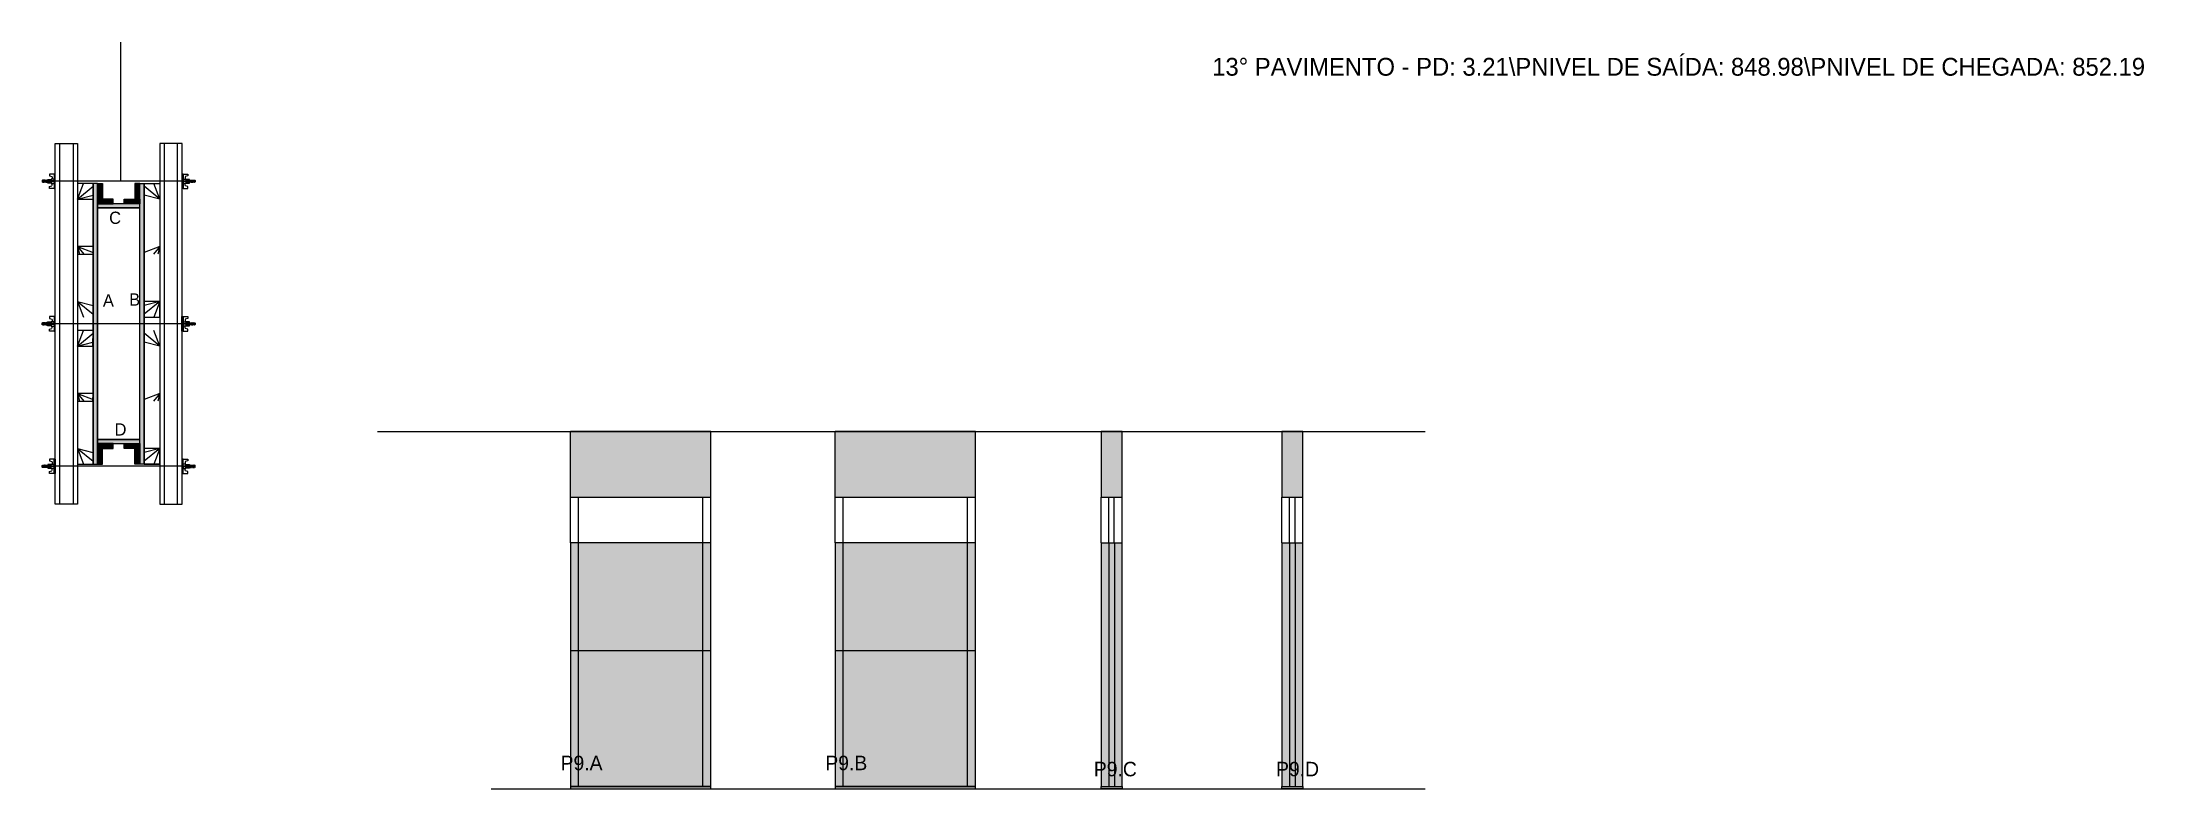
# Model space of a CAD drawing. Header units: metres. Extents: x 4543 to 6432, y 9891 to 10561.
import ezdxf

# ---------------------------------------------------------------- set-up
doc = ezdxf.new("R2010")
doc.units = ezdxf.units.M
for name, color, linetype in [('CHAPA', 7, 'Continuous'), ('COTA', 7, 'Continuous'), ('Hachura', 7, 'Continuous'), ('Madeira', 7, 'Continuous'), ('NOMENCLATURA', 7, 'Continuous'), ('Nível', 7, 'Continuous'), ('Painéis', 7, 'Continuous'), ('Perfil Metálico', 7, 'Continuous'), ('SARR_2.2x7', 7, 'Continuous'), ('SARRAFO', 7, 'Continuous'), ('Texto Seção', 7, 'Continuous'), ('TEXTO_GERAL', 7, 'Continuous')]:
    doc.layers.add(name, color=color, linetype=linetype)

msp = doc.modelspace()

# ---------------------------------------------------------------- hatches: boundary and pattern name
at = {"layer": 'COTA'}
h = msp.add_hatch(color=7, dxfattribs=at)
h.dxf.hatch_style = 1
h.paths.add_polyline_path([(5143.9, 10211.7), (5017.9, 10211.7), (5017.9, 10211.7), (5017.9, 10152.7), (5017.9, 10152.7), (5143.9, 10152.7), (5143.9, 10152.7), (5143.9, 10211.7)])
h = msp.add_hatch(color=7, dxfattribs=at)
h.dxf.hatch_style = 1
h.paths.add_polyline_path([(5255.8, 10152.7), (5381.8, 10152.7), (5381.8, 10152.7), (5381.8, 10211.7), (5381.8, 10211.7), (5255.8, 10211.7), (5255.8, 10211.7), (5255.8, 10152.7)])
h = msp.add_hatch(color=7, dxfattribs=at)
h.dxf.hatch_style = 1
h.paths.add_polyline_path([(5513.8, 10152.7), (5513.8, 10211.7), (5513.8, 10211.7), (5494.8, 10211.7), (5494.8, 10211.7), (5494.8, 10152.7), (5494.8, 10152.7), (5513.8, 10152.7), (5513.8, 10152.7)])
h = msp.add_hatch(color=7, dxfattribs=at)
h.dxf.hatch_style = 1
h.paths.add_polyline_path([(5676.3, 10152.7), (5676.3, 10211.7), (5676.3, 10211.7), (5657.3, 10211.7), (5657.3, 10211.7), (5657.3, 10152.7), (5657.3, 10152.7), (5676.3, 10152.7), (5676.3, 10152.7)])
at = {"layer": 'Hachura'}
h = msp.add_hatch(color=7, dxfattribs=at)
h.dxf.hatch_style = 1
h.paths.add_polyline_path([(4592.6, 10434.4), (4588.6, 10434.4), (4588.6, 10434.4), (4588.6, 10182.4), (4588.6, 10182.4), (4592.6, 10182.4), (4592.6, 10182.4), (4592.6, 10434.4)])
h = msp.add_hatch(color=7, dxfattribs=at)
h.dxf.hatch_style = 1
h.paths.add_polyline_path([(4592.6, 10420.4), (4597, 10420.4), (4597, 10420.4), (4597, 10434.4), (4597, 10434.4), (4592.6, 10434.4), (4592.6, 10434.4), (4592.6, 10420.4)])
h = msp.add_hatch(color=7, dxfattribs=at)
h.dxf.hatch_style = 1
h.paths.add_polyline_path([(4630.6, 10420.4), (4626.2, 10420.4), (4626.2, 10420.4), (4626.2, 10434.4), (4626.2, 10434.4), (4630.6, 10434.4), (4630.6, 10434.4), (4630.6, 10420.4)])
h = msp.add_hatch(color=7, dxfattribs=at)
h.dxf.hatch_style = 1
h.paths.add_polyline_path([(4630.6, 10434.4), (4634.6, 10434.4), (4634.6, 10434.4), (4634.6, 10182.4), (4634.6, 10182.4), (4630.6, 10182.4), (4630.6, 10182.4), (4630.6, 10434.4)])
h = msp.add_hatch(color=7, dxfattribs=at)
h.dxf.hatch_style = 1
h.paths.add_polyline_path([(4592.6, 10416), (4592.6, 10420.4), (4592.6, 10420.4), (4606.6, 10420.4), (4606.6, 10420.4), (4606.6, 10416), (4606.6, 10416), (4592.6, 10416)])
h = msp.add_hatch(color=7, dxfattribs=at)
h.dxf.hatch_style = 1
h.paths.add_polyline_path([(4630.6, 10412.4), (4630.6, 10416), (4630.6, 10416), (4592.6, 10416), (4592.6, 10416), (4592.6, 10412.4), (4592.6, 10412.4), (4630.6, 10412.4)])
h = msp.add_hatch(color=7, dxfattribs=at)
h.dxf.hatch_style = 1
h.paths.add_polyline_path([(4630.6, 10412.4), (4630.6, 10416), (4630.6, 10416), (4592.6, 10416), (4592.6, 10416), (4592.6, 10412.4), (4592.6, 10412.4), (4630.6, 10412.4)])
h = msp.add_hatch(color=7, dxfattribs=at)
h.dxf.hatch_style = 1
h.paths.add_polyline_path([(4630.6, 10416), (4630.6, 10420.4), (4630.6, 10420.4), (4616.6, 10420.4), (4616.6, 10420.4), (4616.6, 10416), (4616.6, 10416), (4630.6, 10416)])
h = msp.add_hatch(color=7, dxfattribs=at)
h.dxf.hatch_style = 1
h.paths.add_polyline_path([(4630.6, 10200.8), (4630.6, 10204.4), (4630.6, 10204.4), (4592.6, 10204.4), (4592.6, 10204.4), (4592.6, 10200.8), (4592.6, 10200.8), (4630.6, 10200.8)])
h = msp.add_hatch(color=7, dxfattribs=at)
h.dxf.hatch_style = 1
h.paths.add_polyline_path([(4630.6, 10200.8), (4630.6, 10204.4), (4630.6, 10204.4), (4592.6, 10204.4), (4592.6, 10204.4), (4592.6, 10200.8), (4592.6, 10200.8), (4630.6, 10200.8)])
h = msp.add_hatch(color=7, dxfattribs=at)
h.dxf.hatch_style = 1
h.paths.add_polyline_path([(4592.6, 10196.4), (4592.6, 10200.8), (4592.6, 10200.8), (4606.6, 10200.8), (4606.6, 10200.8), (4606.6, 10196.4), (4606.6, 10196.4), (4592.6, 10196.4)])
h = msp.add_hatch(color=7, dxfattribs=at)
h.dxf.hatch_style = 1
h.paths.add_polyline_path([(4592.6, 10196.4), (4597, 10196.4), (4597, 10196.4), (4597, 10182.4), (4597, 10182.4), (4592.6, 10182.4), (4592.6, 10182.4), (4592.6, 10196.4)])
h = msp.add_hatch(color=7, dxfattribs=at)
h.dxf.hatch_style = 1
h.paths.add_polyline_path([(4630.6, 10196.4), (4630.6, 10200.8), (4630.6, 10200.8), (4616.6, 10200.8), (4616.6, 10200.8), (4616.6, 10196.4), (4616.6, 10196.4), (4630.6, 10196.4)])
h = msp.add_hatch(color=7, dxfattribs=at)
h.dxf.hatch_style = 1
h.paths.add_polyline_path([(4630.6, 10196.4), (4626.2, 10196.4), (4626.2, 10196.4), (4626.2, 10182.4), (4626.2, 10182.4), (4630.6, 10182.4), (4630.6, 10182.4), (4630.6, 10196.4)])
h = msp.add_hatch(color=7, dxfattribs=at)
h.dxf.hatch_style = 1
h.paths.add_polyline_path([(5143.9, 10111.7), (5017.9, 10111.7), (5017.9, 10111.7), (5017.9, 9890.7), (5017.9, 9890.7), (5143.9, 9890.7), (5143.9, 9890.7), (5143.9, 10111.7)])
h = msp.add_hatch(color=7, dxfattribs=at)
h.dxf.hatch_style = 1
h.paths.add_polyline_path([(5381.8, 10111.7), (5255.8, 10111.7), (5255.8, 10111.7), (5255.8, 9890.7), (5255.8, 9890.7), (5381.8, 9890.7), (5381.8, 9890.7), (5381.8, 10111.7)])
h = msp.add_hatch(color=7, dxfattribs=at)
h.dxf.hatch_style = 1
h.paths.add_polyline_path([(5513.8, 10111.7), (5494.8, 10111.7), (5494.8, 10111.7), (5494.8, 9890.7), (5494.8, 9890.7), (5513.8, 9890.7), (5513.8, 9890.7), (5513.8, 10111.7)])
h = msp.add_hatch(color=7, dxfattribs=at)
h.dxf.hatch_style = 1
h.paths.add_polyline_path([(5676.3, 10111.7), (5657.3, 10111.7), (5657.3, 10111.7), (5657.3, 9890.7), (5657.3, 9890.7), (5676.3, 9890.7), (5676.3, 9890.7), (5676.3, 10111.7), (5676.3, 10111.7)])

# ---------------------------------------------------------------- linework, layer by layer
at = {"layer": 'CHAPA', "color": 7, "lineweight": 25}
for points in [[(4592.6, 10434.4), (4588.6, 10434.4), (4588.6, 10182.4), (4592.6, 10182.4)], [(4592.6, 10434.4), (4588.6, 10434.4), (4588.6, 10182.4), (4592.6, 10182.4)], [(4630.6, 10434.4), (4634.6, 10434.4), (4634.6, 10182.4), (4630.6, 10182.4)], [(4630.6, 10434.4), (4634.6, 10434.4), (4634.6, 10182.4), (4630.6, 10182.4)], [(4630.6, 10412.4), (4630.6, 10416), (4592.6, 10416), (4592.6, 10412.4)], [(4630.6, 10412.4), (4630.6, 10416), (4592.6, 10416), (4592.6, 10412.4)], [(4630.6, 10200.8), (4630.6, 10204.4), (4592.6, 10204.4), (4592.6, 10200.8)], [(4630.6, 10200.8), (4630.6, 10204.4), (4592.6, 10204.4), (4592.6, 10200.8)]]:
    msp.add_lwpolyline(points, close=True, dxfattribs=at)
at = {"layer": 'COTA', "color": 7, "lineweight": 25}
for p, q in [((5017.9, 10152.7), (5017.9, 10211.7)), ((5143.9, 10211.7), (5017.9, 10211.7)), ((5143.9, 10152.7), (5143.9, 10211.7)), ((5381.8, 10211.7), (5255.8, 10211.7)), ((5255.8, 10152.7), (5255.8, 10211.7)), ((5381.8, 10152.7), (5381.8, 10211.7))]:
    msp.add_line(p, q, dxfattribs=at)
for points in [[(5513.8, 10152.7), (5513.8, 10211.7), (5494.8, 10211.7), (5494.8, 10152.7)], [(5676.3, 10152.7), (5676.3, 10211.7), (5657.3, 10211.7), (5657.3, 10152.7)]]:
    msp.add_lwpolyline(points, dxfattribs=at)
at = {"layer": 'Defpoints', "color": 7, "lineweight": 25}
msp.add_line((4613.5, 10436.4), (4613.5, 10561.4), dxfattribs=at)
at = {"layer": 'Hachura', "color": 7, "lineweight": 25}
for p, q in [((4543.1, 10437.4), (4542.8, 10437.1)), ((4542.8, 10437.1), (4542.8, 10435.8)), ((4543.1, 10435.5), (4542.8, 10435.8)), ((4543.4, 10437.4), (4543.1, 10437.4)), ((4543.1, 10437.4), (4543.1, 10437.4)), ((4543.1, 10435.5), (4543.1, 10437.4)), ((4543.7, 10435.5), (4543.1, 10436.8)), ((4543.7, 10435.4), (4543.1, 10436.5)), ((4543.1, 10436), (4543.4, 10435.3)), ((4543.1, 10435.7), (4543.2, 10435.5)), ((4543.2, 10435.5), (4543.1, 10435.5)), ((4543.4, 10437.4), (4544.4, 10435.5)), ((4543.4, 10437.4), (4544.4, 10435.5)), ((4543.5, 10437.5), (4544.6, 10435.3)), ((4544.8, 10435.4), (4543.7, 10437.5)), ((4543.7, 10435.5), (4544.4, 10435.5)), ((4544.6, 10437.4), (4543.9, 10437.4)), ((4544.9, 10435.5), (4543.9, 10437.4)), ((4544.6, 10437.4), (4545.5, 10435.5)), ((4544.7, 10437.5), (4545.7, 10435.3)), ((4546, 10435.4), (4544.9, 10437.5)), ((4545.5, 10435.5), (4544.9, 10435.5)), ((4545.7, 10437.4), (4545.1, 10437.4)), ((4546.1, 10435.5), (4545.1, 10437.4)), ((4545.3, 10437.4), (4545.1, 10437.4)), ((4545.7, 10437.4), (4546.7, 10435.5)), ((4545.8, 10437.5), (4546.9, 10435.3)), ((4547.1, 10435.4), (4546.1, 10437.5)), ((4546.3, 10435.5), (4546.1, 10435.5)), ((4546.9, 10437.4), (4546.2, 10437.4)), ((4547.2, 10435.5), (4546.2, 10437.4)), ((4546.3, 10435.5), (4546.7, 10435.5)), ((4546.9, 10437.4), (4547.9, 10435.5)), ((4547.9, 10436.3), (4547.2, 10437.5)), ((4547.2, 10435.5), (4547.9, 10435.5)), ((4547.9, 10436.5), (4547.4, 10437.4)), ((4547.9, 10437.4), (4547.4, 10437.4)), ((4679.4, 10436.4), (4547.6, 10436.4)), ((4547.9, 10434.7), (4547.9, 10438.1)), ((4547.9, 10434.7), (4547.9, 10438.1)), ((4547.9, 10438.1), (4551.1, 10438.1)), ((4547.9, 10437), (4551.1, 10437)), ((4547.9, 10435.5), (4551.1, 10435.5)), ((4551.1, 10434.7), (4547.9, 10434.7)), ((4554.6, 10442.8), (4549.4, 10442.8)), ((4549.4, 10442.8), (4549.4, 10441.2)), ((4549.4, 10441.2), (4551.6, 10440.6)), ((4549.4, 10431.6), (4551.6, 10432.2)), ((4549.4, 10429.9), (4549.4, 10431.6)), ((4551.1, 10438.3), (4551.1, 10434.5)), ((4553.7, 10438.3), (4551.1, 10438.3)), ((4551.1, 10434.5), (4551.1, 10434.7)), ((4551.1, 10434.5), (4551.1, 10434.7)), ((4551.1, 10434.5), (4553.7, 10434.5)), ((4553.7, 10436.7), (4551.7, 10436.7)), ((4551.7, 10436.2), (4553.7, 10436.2)), ((4551.9, 10440.3), (4551.9, 10438.3)), ((4551.9, 10432.5), (4551.9, 10434.5)), ((4553.6, 10442.7), (4554.6, 10442.7)), ((4553.6, 10442.5), (4554.6, 10442.5)), ((4553.6, 10442.1), (4554.6, 10442.1)), ((4553.6, 10441.7), (4554.6, 10441.7)), ((4553.6, 10440.8), (4554.6, 10440.8)), ((4553.6, 10439.4), (4554.6, 10439.4)), ((4553.6, 10433.4), (4554.6, 10433.4)), ((4553.6, 10431.9), (4554.6, 10431.9)), ((4553.6, 10431.1), (4554.6, 10431.1)), ((4553.6, 10430.6), (4554.6, 10430.6)), ((4553.7, 10442.8), (4553.7, 10429.9)), ((4553.7, 10442.8), (4553.7, 10437.7)), ((4553.7, 10436.4), (4553.7, 10438.3)), ((4553.7, 10437.7), (4553.7, 10437)), ((4553.7, 10436.4), (4554.6, 10436.4)), ((4554, 10437.3), (4553.8, 10437.3)), ((4553.8, 10435.4), (4554.2, 10435.4)), ((4554.4, 10437.3), (4554, 10437.3)), ((4554.6, 10429.9), (4554.6, 10442.8)), ((4554.6, 10430.9), (4554.6, 10438.7)), ((4668.6, 10429.9), (4668.6, 10442.8)), ((4668.6, 10442.8), (4673.7, 10442.8)), ((4669.5, 10442.7), (4668.6, 10442.7)), ((4669.5, 10442.5), (4668.6, 10442.5)), ((4669.5, 10442.1), (4668.6, 10442.1)), ((4669.5, 10441.7), (4668.6, 10441.7)), ((4669.5, 10440.8), (4668.6, 10440.8)), ((4669.5, 10439.4), (4668.6, 10439.4)), ((4668.6, 10430.9), (4668.6, 10438.7)), ((4669.5, 10436.4), (4668.6, 10436.4)), ((4669.5, 10433.4), (4668.6, 10433.4)), ((4669.5, 10431.9), (4668.6, 10431.9)), ((4669.5, 10431.1), (4668.6, 10431.1)), ((4669.5, 10430.6), (4668.6, 10430.6)), ((4668.7, 10437.3), (4669.2, 10437.3)), ((4669.3, 10435.4), (4668.9, 10435.4)), ((4669.2, 10437.3), (4669.4, 10437.3)), ((4669.5, 10442.8), (4669.5, 10429.9)), ((4669.5, 10442.8), (4669.5, 10437.7)), ((4669.5, 10436.4), (4669.5, 10438.3)), ((4669.5, 10438.3), (4672.1, 10438.3)), ((4669.5, 10437.7), (4669.5, 10437)), ((4669.5, 10436.7), (4671.5, 10436.7)), ((4671.5, 10436.2), (4669.5, 10436.2)), ((4672.1, 10434.5), (4669.5, 10434.5)), ((4671.3, 10440.3), (4671.3, 10438.3)), ((4671.3, 10432.5), (4671.3, 10434.5)), ((4673.7, 10441.2), (4671.5, 10440.6)), ((4673.7, 10431.6), (4671.5, 10432.2)), ((4672.1, 10438.3), (4672.1, 10434.5)), ((4675.3, 10438.1), (4672.1, 10438.1)), ((4675.3, 10437), (4672.1, 10437)), ((4675.3, 10435.5), (4672.1, 10435.5)), ((4672.1, 10434.7), (4675.3, 10434.7)), ((4672.1, 10434.5), (4672.1, 10434.7)), ((4672.1, 10434.5), (4672.1, 10434.7)), ((4673.7, 10442.8), (4673.7, 10441.2)), ((4673.7, 10429.9), (4673.7, 10431.6)), ((4675.2, 10434.7), (4675.2, 10438.1)), ((4675.3, 10434.7), (4675.3, 10438.1)), ((4675.3, 10436.3), (4675.9, 10437.5)), ((4676.2, 10437.4), (4675.3, 10435.5)), ((4675.3, 10436.5), (4675.7, 10437.4)), ((4675.3, 10437.4), (4675.7, 10437.4)), ((4675.9, 10435.5), (4675.3, 10435.5)), ((4675.9, 10435.5), (4676.9, 10437.4)), ((4676, 10435.4), (4677.1, 10437.5)), ((4677.3, 10437.5), (4676.2, 10435.3)), ((4676.2, 10437.4), (4676.9, 10437.4)), ((4677.4, 10437.4), (4676.4, 10435.5)), ((4676.9, 10435.5), (4676.4, 10435.5)), ((4676.9, 10435.5), (4677.1, 10435.5)), ((4677.1, 10435.5), (4678, 10437.4)), ((4677.2, 10435.4), (4678.2, 10437.5)), ((4678.5, 10437.5), (4677.4, 10435.3)), ((4677.4, 10437.4), (4678, 10437.4)), ((4678.6, 10437.4), (4677.6, 10435.5)), ((4677.6, 10435.5), (4678.2, 10435.5)), ((4677.8, 10437.4), (4678, 10437.4)), ((4678.2, 10435.5), (4679.2, 10437.4)), ((4678.3, 10435.4), (4679.4, 10437.5)), ((4679.6, 10437.5), (4678.6, 10435.3)), ((4678.6, 10437.4), (4679.2, 10437.4)), ((4679.7, 10437.4), (4678.8, 10435.5)), ((4679.7, 10437.4), (4678.8, 10435.5)), ((4679.4, 10435.5), (4678.8, 10435.5)), ((4679.4, 10435.5), (4680, 10436.8)), ((4679.5, 10435.4), (4680, 10436.5)), ((4679.7, 10437.4), (4680, 10437.4)), ((4680, 10436), (4679.7, 10435.3)), ((4680, 10435.7), (4679.9, 10435.5)), ((4679.9, 10435.5), (4680, 10435.5)), ((4680, 10437.4), (4680, 10437.4)), ((4680, 10437.4), (4680.4, 10437.1)), ((4680, 10435.5), (4680, 10437.4)), ((4680, 10435.5), (4680.4, 10435.8)), ((4680.4, 10437.1), (4680.4, 10435.8)), ((4553.7, 10429.9), (4549.4, 10429.9)), ((4553.6, 10430.3), (4554.6, 10430.3)), ((4553.6, 10430.1), (4554.6, 10430.1)), ((4553.7, 10429.9), (4554.6, 10429.9)), ((4669.5, 10430.3), (4668.6, 10430.3)), ((4669.5, 10430.1), (4668.6, 10430.1)), ((4669.5, 10429.9), (4668.6, 10429.9)), ((4669.5, 10429.9), (4673.7, 10429.9)), ((4543.1, 10309.4), (4542.7, 10309.1)), ((4542.7, 10309.1), (4542.7, 10307.8)), ((4543.1, 10307.5), (4542.7, 10307.8)), ((4543.4, 10309.4), (4543.1, 10309.4)), ((4543.1, 10309.4), (4543.1, 10309.4)), ((4543.1, 10307.5), (4543.1, 10309.4)), ((4543.7, 10307.5), (4543.1, 10308.8)), ((4543.6, 10307.4), (4543.1, 10308.5)), ((4543.1, 10308), (4543.4, 10307.3)), ((4543.1, 10307.7), (4543.2, 10307.5)), ((4543.2, 10307.5), (4543.1, 10307.5)), ((4543.4, 10309.4), (4544.4, 10307.5)), ((4543.4, 10309.4), (4544.4, 10307.5)), ((4543.5, 10309.5), (4544.6, 10307.3)), ((4544.8, 10307.4), (4543.7, 10309.5)), ((4543.7, 10307.5), (4544.4, 10307.5)), ((4544.6, 10309.4), (4543.9, 10309.4)), ((4544.9, 10307.5), (4543.9, 10309.4)), ((4544.6, 10309.5), (4545.7, 10307.3)), ((4544.6, 10309.4), (4545.5, 10307.5)), ((4546, 10307.4), (4544.9, 10309.5)), ((4545.5, 10307.5), (4544.9, 10307.5)), ((4545.7, 10309.4), (4545.1, 10309.4)), ((4546, 10307.5), (4545.1, 10309.4)), ((4545.3, 10309.4), (4545.1, 10309.4)), ((4545.7, 10309.4), (4546.7, 10307.5)), ((4545.8, 10309.5), (4546.9, 10307.3)), ((4547.1, 10307.4), (4546, 10309.5)), ((4546.2, 10307.5), (4546, 10307.5)), ((4546.9, 10309.4), (4546.2, 10309.4)), ((4547.2, 10307.5), (4546.2, 10309.4)), ((4546.2, 10307.5), (4546.7, 10307.5)), ((4546.9, 10309.4), (4547.8, 10307.5)), ((4547.8, 10308.3), (4547.2, 10309.5)), ((4547.2, 10307.5), (4547.8, 10307.5)), ((4547.8, 10308.5), (4547.4, 10309.4)), ((4547.8, 10309.4), (4547.4, 10309.4)), ((4679.3, 10308.4), (4547.5, 10308.4)), ((4547.8, 10306.7), (4547.8, 10310.1)), ((4547.8, 10310.1), (4551.1, 10310.1)), ((4547.8, 10309), (4551.1, 10309)), ((4547.8, 10307.5), (4551.1, 10307.5)), ((4551.1, 10306.7), (4547.8, 10306.7)), ((4547.9, 10306.7), (4547.9, 10310.1)), ((4554.5, 10314.8), (4549.4, 10314.8)), ((4549.4, 10314.8), (4549.4, 10313.2)), ((4549.4, 10313.2), (4551.6, 10312.6)), ((4549.4, 10303.6), (4551.6, 10304.2)), ((4549.4, 10301.9), (4549.4, 10303.6)), ((4553.6, 10301.9), (4549.4, 10301.9)), ((4551.1, 10310.3), (4551.1, 10306.4)), ((4553.6, 10310.3), (4551.1, 10310.3)), ((4551.1, 10306.4), (4551.1, 10306.7)), ((4551.1, 10306.4), (4551.1, 10306.7)), ((4551.1, 10306.4), (4553.6, 10306.4)), ((4553.6, 10308.7), (4551.6, 10308.7)), ((4551.6, 10308.2), (4553.6, 10308.2)), ((4551.8, 10312.3), (4551.8, 10310.3)), ((4551.8, 10304.5), (4551.8, 10306.4)), ((4553.6, 10314.8), (4553.6, 10301.9)), ((4553.6, 10314.8), (4553.6, 10309.7)), ((4553.6, 10314.7), (4554.6, 10314.7)), ((4553.6, 10314.5), (4554.6, 10314.5)), ((4553.6, 10314.1), (4554.6, 10314.1)), ((4553.6, 10313.7), (4554.6, 10313.7)), ((4553.6, 10312.8), (4554.6, 10312.8)), ((4553.6, 10311.4), (4554.6, 10311.4)), ((4553.6, 10308.4), (4553.6, 10310.3)), ((4553.6, 10309.7), (4553.6, 10309)), ((4553.6, 10308.4), (4554.5, 10308.4)), ((4553.6, 10305.4), (4554.5, 10305.4)), ((4553.6, 10303.9), (4554.6, 10303.9)), ((4553.6, 10303.1), (4554.6, 10303.1)), ((4553.6, 10302.6), (4554.6, 10302.6)), ((4553.6, 10302.3), (4554.6, 10302.3)), ((4553.6, 10302.1), (4554.6, 10302.1)), ((4553.6, 10301.9), (4554.5, 10301.9)), ((4554, 10309.3), (4553.8, 10309.3)), ((4553.8, 10307.4), (4554.2, 10307.4)), ((4554.4, 10309.3), (4554, 10309.3)), ((4554.5, 10301.9), (4554.5, 10314.8)), ((4554.5, 10302.9), (4554.5, 10310.7)), ((4668.5, 10301.9), (4668.5, 10314.8)), ((4668.5, 10314.8), (4673.7, 10314.8)), ((4669.5, 10314.7), (4668.5, 10314.7)), ((4669.5, 10314.5), (4668.5, 10314.5)), ((4669.5, 10314.1), (4668.5, 10314.1)), ((4669.5, 10313.7), (4668.5, 10313.7)), ((4669.5, 10312.8), (4668.5, 10312.8)), ((4669.5, 10311.4), (4668.5, 10311.4)), ((4668.5, 10302.9), (4668.5, 10310.7)), ((4669.5, 10308.4), (4668.5, 10308.4)), ((4669.5, 10305.4), (4668.5, 10305.4)), ((4669.5, 10303.9), (4668.5, 10303.9)), ((4669.5, 10303.1), (4668.5, 10303.1)), ((4669.5, 10302.6), (4668.5, 10302.6)), ((4669.5, 10302.3), (4668.5, 10302.3)), ((4669.5, 10302.1), (4668.5, 10302.1)), ((4669.5, 10301.9), (4668.5, 10301.9)), ((4668.7, 10309.3), (4669.1, 10309.3)), ((4669.3, 10307.4), (4668.9, 10307.4)), ((4669.1, 10309.3), (4669.3, 10309.3)), ((4669.5, 10314.8), (4669.5, 10301.9)), ((4669.5, 10314.8), (4669.5, 10309.7)), ((4669.5, 10308.4), (4669.5, 10310.3)), ((4669.5, 10310.3), (4672, 10310.3)), ((4669.5, 10309.7), (4669.5, 10309)), ((4669.5, 10308.7), (4671.5, 10308.7)), ((4671.5, 10308.2), (4669.5, 10308.2)), ((4672, 10306.4), (4669.5, 10306.4)), ((4669.5, 10301.9), (4673.7, 10301.9)), ((4671.3, 10312.3), (4671.3, 10310.3)), ((4671.3, 10304.5), (4671.3, 10306.4)), ((4673.7, 10313.2), (4671.5, 10312.6)), ((4673.7, 10303.6), (4671.5, 10304.2)), ((4672, 10310.3), (4672, 10306.4)), ((4675.3, 10310.1), (4672, 10310.1)), ((4675.3, 10309), (4672, 10309)), ((4675.3, 10307.5), (4672, 10307.5)), ((4672, 10306.7), (4675.3, 10306.7)), ((4672, 10306.4), (4672, 10306.7)), ((4672, 10306.4), (4672, 10306.7)), ((4673.7, 10314.8), (4673.7, 10313.2)), ((4673.7, 10301.9), (4673.7, 10303.6)), ((4675.2, 10306.7), (4675.2, 10310.1)), ((4675.3, 10306.7), (4675.3, 10310.1)), ((4675.3, 10308.3), (4675.9, 10309.5)), ((4676.2, 10309.4), (4675.3, 10307.5)), ((4675.3, 10308.5), (4675.7, 10309.4)), ((4675.3, 10309.4), (4675.7, 10309.4)), ((4675.9, 10307.5), (4675.3, 10307.5)), ((4675.9, 10307.5), (4676.9, 10309.4)), ((4676, 10307.4), (4677, 10309.5)), ((4677.3, 10309.5), (4676.2, 10307.3)), ((4676.2, 10309.4), (4676.9, 10309.4)), ((4677.4, 10309.4), (4676.4, 10307.5)), ((4676.8, 10307.5), (4676.4, 10307.5)), ((4676.8, 10307.5), (4677.1, 10307.5)), ((4677.1, 10307.4), (4678.2, 10309.5)), ((4677.1, 10307.5), (4678, 10309.4)), ((4678.5, 10309.5), (4677.4, 10307.3)), ((4677.4, 10309.4), (4678, 10309.4)), ((4678.5, 10309.4), (4677.6, 10307.5)), ((4677.6, 10307.5), (4678.2, 10307.5)), ((4677.8, 10309.4), (4678, 10309.4)), ((4678.2, 10307.5), (4679.2, 10309.4)), ((4678.3, 10307.4), (4679.4, 10309.5)), ((4679.6, 10309.5), (4678.5, 10307.3)), ((4678.5, 10309.4), (4679.2, 10309.4)), ((4679.7, 10309.4), (4678.7, 10307.5)), ((4679.7, 10309.4), (4678.7, 10307.5)), ((4679.4, 10307.5), (4678.7, 10307.5)), ((4679.4, 10307.5), (4680, 10308.8)), ((4679.5, 10307.4), (4680, 10308.5)), ((4679.7, 10309.4), (4680, 10309.4)), ((4680, 10308), (4679.7, 10307.3)), ((4680, 10307.7), (4679.9, 10307.5)), ((4679.9, 10307.5), (4680, 10307.5)), ((4680, 10309.4), (4680, 10309.4)), ((4680, 10309.4), (4680.3, 10309.1)), ((4680, 10307.5), (4680, 10309.4)), ((4680, 10307.5), (4680.3, 10307.8)), ((4680.3, 10309.1), (4680.3, 10307.8)), ((4553.7, 10186.8), (4549.4, 10186.8)), ((4549.4, 10186.8), (4549.4, 10185.2)), ((4549.4, 10185.2), (4551.6, 10184.6)), ((4553.6, 10186.7), (4554.6, 10186.7)), ((4553.6, 10186.5), (4554.6, 10186.5)), ((4553.6, 10186.1), (4554.6, 10186.1)), ((4553.6, 10185.7), (4554.6, 10185.7)), ((4553.6, 10184.8), (4554.6, 10184.8)), ((4553.7, 10173.9), (4553.7, 10186.8)), ((4553.7, 10186.8), (4554.6, 10186.8)), ((4554.6, 10186.8), (4554.6, 10173.9)), ((4554.6, 10185.9), (4554.6, 10178.1)), ((4668.6, 10186.8), (4668.6, 10173.9)), ((4669.5, 10186.8), (4668.6, 10186.8)), ((4669.5, 10186.7), (4668.6, 10186.7)), ((4669.5, 10186.5), (4668.6, 10186.5)), ((4669.5, 10186.1), (4668.6, 10186.1)), ((4668.6, 10185.9), (4668.6, 10178.1)), ((4669.5, 10185.7), (4668.6, 10185.7)), ((4669.5, 10184.8), (4668.6, 10184.8)), ((4669.5, 10173.9), (4669.5, 10186.8)), ((4669.5, 10186.8), (4673.7, 10186.8)), ((4673.7, 10185.2), (4671.5, 10184.6)), ((4673.7, 10186.8), (4673.7, 10185.2)), ((4543.1, 10181.3), (4542.8, 10181)), ((4542.8, 10179.7), (4542.8, 10181)), ((4543.1, 10179.3), (4542.8, 10179.7)), ((4543.1, 10180.8), (4543.4, 10181.4)), ((4543.7, 10181.4), (4543.1, 10180.3)), ((4543.1, 10181), (4543.2, 10181.3)), ((4543.2, 10181.3), (4543.1, 10181.3)), ((4543.7, 10181.3), (4543.1, 10180)), ((4543.1, 10181.3), (4543.1, 10179.3)), ((4543.4, 10179.4), (4543.1, 10179.4)), ((4543.1, 10179.3), (4543.1, 10179.3)), ((4543.4, 10179.4), (4544.4, 10181.3)), ((4543.4, 10179.4), (4544.4, 10181.3)), ((4543.5, 10179.3), (4544.6, 10181.4)), ((4544.8, 10181.4), (4543.7, 10179.2)), ((4543.7, 10181.3), (4544.4, 10181.3)), ((4544.9, 10181.3), (4543.9, 10179.4)), ((4544.6, 10179.4), (4543.9, 10179.4)), ((4544.6, 10179.4), (4545.5, 10181.3)), ((4544.7, 10179.3), (4545.7, 10181.4)), ((4546, 10181.4), (4544.9, 10179.2)), ((4545.5, 10181.3), (4544.9, 10181.3)), ((4546.1, 10181.3), (4545.1, 10179.4)), ((4545.7, 10179.4), (4545.1, 10179.4)), ((4545.3, 10179.4), (4545.1, 10179.4)), ((4545.7, 10179.4), (4546.7, 10181.3)), ((4545.8, 10179.3), (4546.9, 10181.4)), ((4547.1, 10181.4), (4546.1, 10179.2)), ((4546.3, 10181.3), (4546.1, 10181.3)), ((4547.2, 10181.3), (4546.2, 10179.4)), ((4546.9, 10179.4), (4546.2, 10179.4)), ((4546.3, 10181.3), (4546.7, 10181.3)), ((4546.9, 10179.4), (4547.9, 10181.3)), ((4547.2, 10181.3), (4547.9, 10181.3)), ((4547.9, 10180.5), (4547.2, 10179.2)), ((4547.9, 10180.3), (4547.4, 10179.4)), ((4547.9, 10179.4), (4547.4, 10179.4)), ((4679.4, 10180.4), (4547.6, 10180.4)), ((4547.9, 10182.1), (4547.9, 10178.7)), ((4547.9, 10182.1), (4547.9, 10178.7)), ((4551.1, 10182.1), (4547.9, 10182.1)), ((4547.9, 10181.3), (4551.1, 10181.3)), ((4547.9, 10179.7), (4551.1, 10179.7)), ((4547.9, 10178.7), (4551.1, 10178.7)), ((4549.4, 10175.6), (4551.6, 10176.2)), ((4549.4, 10173.9), (4549.4, 10175.6)), ((4554.6, 10173.9), (4549.4, 10173.9)), ((4551.1, 10178.4), (4551.1, 10182.3)), ((4551.1, 10182.3), (4553.7, 10182.3)), ((4551.1, 10182.3), (4551.1, 10182.1)), ((4551.1, 10182.3), (4551.1, 10182.1)), ((4553.7, 10178.4), (4551.1, 10178.4)), ((4551.7, 10180.6), (4553.7, 10180.6)), ((4553.7, 10180.1), (4551.7, 10180.1)), ((4551.9, 10184.3), (4551.9, 10182.3)), ((4551.9, 10176.5), (4551.9, 10178.4)), ((4553.6, 10183.4), (4554.6, 10183.4)), ((4553.6, 10177.3), (4554.6, 10177.3)), ((4553.6, 10175.9), (4554.6, 10175.9)), ((4553.6, 10175.1), (4554.6, 10175.1)), ((4553.6, 10174.6), (4554.6, 10174.6)), ((4553.6, 10174.3), (4554.6, 10174.3)), ((4553.6, 10174.1), (4554.6, 10174.1)), ((4553.7, 10180.4), (4553.7, 10178.4)), ((4553.7, 10180.4), (4554.6, 10180.4)), ((4553.7, 10179.1), (4553.7, 10179.7)), ((4553.7, 10173.9), (4553.7, 10179.1)), ((4553.8, 10181.4), (4554.2, 10181.4)), ((4554, 10179.4), (4553.8, 10179.4)), ((4554.4, 10179.4), (4554, 10179.4)), ((4669.5, 10183.4), (4668.6, 10183.4)), ((4669.5, 10180.4), (4668.6, 10180.4)), ((4669.5, 10177.3), (4668.6, 10177.3)), ((4669.5, 10175.9), (4668.6, 10175.9)), ((4669.5, 10175.1), (4668.6, 10175.1)), ((4669.5, 10174.6), (4668.6, 10174.6)), ((4669.5, 10174.3), (4668.6, 10174.3)), ((4669.5, 10174.1), (4668.6, 10174.1)), ((4668.6, 10173.9), (4673.7, 10173.9)), ((4668.7, 10179.4), (4669.2, 10179.4)), ((4669.3, 10181.4), (4668.9, 10181.4)), ((4669.2, 10179.4), (4669.4, 10179.4)), ((4672.1, 10182.3), (4669.5, 10182.3)), ((4671.5, 10180.6), (4669.5, 10180.6)), ((4669.5, 10180.4), (4669.5, 10178.4)), ((4669.5, 10180.1), (4671.5, 10180.1)), ((4669.5, 10179.1), (4669.5, 10179.7)), ((4669.5, 10173.9), (4669.5, 10179.1)), ((4669.5, 10178.4), (4672.1, 10178.4)), ((4671.3, 10184.3), (4671.3, 10182.3)), ((4671.3, 10176.5), (4671.3, 10178.4)), ((4673.7, 10175.6), (4671.5, 10176.2)), ((4672.1, 10178.4), (4672.1, 10182.3)), ((4672.1, 10182.3), (4672.1, 10182.1)), ((4672.1, 10182.3), (4672.1, 10182.1)), ((4672.1, 10182.1), (4675.3, 10182.1)), ((4675.3, 10181.3), (4672.1, 10181.3)), ((4675.3, 10179.7), (4672.1, 10179.7)), ((4675.3, 10178.7), (4672.1, 10178.7)), ((4673.7, 10173.9), (4673.7, 10175.6)), ((4675.2, 10182.1), (4675.2, 10178.7)), ((4675.3, 10182.1), (4675.3, 10178.7)), ((4675.9, 10181.3), (4675.3, 10181.3)), ((4676.2, 10179.4), (4675.3, 10181.3)), ((4675.3, 10180.5), (4675.9, 10179.2)), ((4675.3, 10180.3), (4675.7, 10179.4)), ((4675.3, 10179.4), (4675.7, 10179.4)), ((4675.9, 10181.3), (4676.9, 10179.4)), ((4676, 10181.4), (4677.1, 10179.2)), ((4677.3, 10179.3), (4676.2, 10181.4)), ((4676.2, 10179.4), (4676.9, 10179.4)), ((4676.9, 10181.3), (4676.4, 10181.3)), ((4677.4, 10179.4), (4676.4, 10181.3)), ((4676.9, 10181.3), (4677.1, 10181.3)), ((4677.1, 10181.3), (4678, 10179.4)), ((4677.2, 10181.4), (4678.2, 10179.2)), ((4678.5, 10179.3), (4677.4, 10181.4)), ((4677.4, 10179.4), (4678, 10179.4)), ((4677.6, 10181.3), (4678.2, 10181.3)), ((4678.6, 10179.4), (4677.6, 10181.3)), ((4677.8, 10179.4), (4678, 10179.4)), ((4678.2, 10181.3), (4679.2, 10179.4)), ((4678.3, 10181.4), (4679.4, 10179.2)), ((4679.6, 10179.3), (4678.6, 10181.4)), ((4678.6, 10179.4), (4679.2, 10179.4)), ((4679.7, 10179.4), (4678.8, 10181.3)), ((4679.4, 10181.3), (4678.8, 10181.3)), ((4679.7, 10179.4), (4678.8, 10181.3)), ((4679.4, 10181.3), (4680, 10180)), ((4679.5, 10181.4), (4680, 10180.3)), ((4680, 10180.8), (4679.7, 10181.4)), ((4679.7, 10179.4), (4680, 10179.4)), ((4680, 10181), (4679.9, 10181.3)), ((4679.9, 10181.3), (4680, 10181.3)), ((4680, 10181.3), (4680.4, 10181)), ((4680, 10181.3), (4680, 10179.3)), ((4680, 10179.3), (4680.4, 10179.7)), ((4680, 10179.3), (4680, 10179.3)), ((4680.4, 10179.7), (4680.4, 10181))]:
    msp.add_line(p, q, dxfattribs=at)
at = {"layer": 'Madeira', "color": 7, "lineweight": 25}
for p, q in [((4574.6, 10420.4), (4580, 10434.4)), ((4574.6, 10420.4), (4588.6, 10431.9)), ((4648.6, 10420.4), (4634.6, 10431.9)), ((4648.6, 10420.4), (4643.1, 10434.4)), ((4574.6, 10420.4), (4588.6, 10423.9)), ((4648.6, 10420.4), (4634.6, 10423.9)), ((4574.6, 10377.9), (4580.3, 10370.9)), ((4574.6, 10377.9), (4576.3, 10370.9)), ((4574.6, 10377.9), (4588.6, 10372.5)), ((4648.6, 10377.9), (4634.6, 10372.5)), ((4648.6, 10377.9), (4642.8, 10370.9)), ((4648.6, 10377.9), (4646.8, 10370.9)), ((4574.6, 10328.4), (4588.6, 10316.9)), ((4574.6, 10328.4), (4588.6, 10324.9)), ((4574.6, 10328.4), (4580, 10314.4)), ((4648.6, 10328.4), (4634.6, 10316.9)), ((4648.6, 10328.4), (4634.6, 10324.9)), ((4648.6, 10328.4), (4643.1, 10314.4)), ((4574.5, 10288.4), (4580, 10302.4)), ((4574.5, 10288.4), (4588.6, 10299.9)), ((4648.6, 10288.4), (4634.6, 10299.9)), ((4648.6, 10288.4), (4643.2, 10302.4)), ((4574.5, 10288.4), (4588.5, 10291.9)), ((4648.6, 10288.4), (4634.6, 10291.9)), ((4574.6, 10245.9), (4580.3, 10238.9)), ((4574.6, 10245.9), (4576.3, 10238.9)), ((4574.6, 10245.9), (4588.6, 10240.5)), ((4648.6, 10245.9), (4634.6, 10240.5)), ((4648.6, 10245.9), (4642.8, 10238.9)), ((4648.6, 10245.9), (4646.8, 10238.9)), ((4574.5, 10196.4), (4588.6, 10184.9)), ((4574.5, 10196.4), (4588.5, 10192.9)), ((4574.5, 10196.4), (4580, 10182.4)), ((4648.6, 10196.4), (4634.6, 10184.9)), ((4648.6, 10196.4), (4634.6, 10192.9)), ((4648.6, 10196.4), (4643.2, 10182.4))]:
    msp.add_line(p, q, dxfattribs=at)
for points in [[(4574.6, 10182.4), (4588.6, 10182.4), (4588.6, 10434.4), (4574.6, 10434.4)], [(4574.6, 10420.4), (4588.6, 10420.4), (4588.6, 10434.4), (4574.6, 10434.4)], [(4648.6, 10182.4), (4634.6, 10182.4), (4634.6, 10434.4), (4648.6, 10434.4)], [(4648.6, 10182.4), (4634.6, 10182.4), (4634.6, 10434.4), (4648.6, 10434.4)], [(4574.6, 10377.9), (4574.6, 10370.9), (4588.6, 10370.9), (4588.6, 10377.9)], [(4648.6, 10328.4), (4634.6, 10328.4), (4634.6, 10314.4), (4648.6, 10314.4)], [(4574.5, 10288.4), (4588.5, 10288.4), (4588.6, 10302.4), (4574.6, 10302.4)], [(4574.6, 10245.9), (4574.5, 10238.9), (4588.5, 10238.9), (4588.6, 10245.9)], [(4648.6, 10196.4), (4634.6, 10196.4), (4634.6, 10182.4), (4648.6, 10182.4)]]:
    msp.add_lwpolyline(points, close=True, dxfattribs=at)
at = {"layer": 'Nível', "color": 7, "lineweight": 25}
for p, q in [((4844.2, 10211.7), (5786.2, 10211.7)), ((4946.4, 9890.7), (5786.2, 9890.7))]:
    msp.add_line(p, q, dxfattribs=at)
at = {"layer": 'Painéis', "color": 7, "lineweight": 25}
for p, q in [((5017.9, 10152.7), (5143.9, 10152.7)), ((5017.9, 10111.7), (5017.9, 10152.7)), ((5143.9, 10111.7), (5143.9, 10152.7)), ((5255.8, 10152.7), (5381.8, 10152.7)), ((5255.8, 10111.7), (5255.8, 10152.7)), ((5381.8, 10111.7), (5381.8, 10152.7)), ((5494.8, 10152.7), (5513.8, 10152.7)), ((5494.8, 10111.7), (5494.8, 10152.7)), ((5513.8, 10111.7), (5513.8, 10152.7)), ((5657.3, 10152.7), (5676.3, 10152.7)), ((5657.3, 10111.7), (5657.3, 10152.7)), ((5676.3, 10111.7), (5676.3, 10152.7)), ((5017.9, 10111.7), (5017.9, 10014.7)), ((5143.9, 10111.7), (5017.9, 10111.7)), ((5143.9, 10014.7), (5143.9, 10111.7)), ((5255.8, 10111.7), (5255.8, 10014.7)), ((5381.8, 10111.7), (5255.8, 10111.7)), ((5381.8, 10014.7), (5381.8, 10111.7)), ((5494.8, 10111.7), (5494.8, 9892.7)), ((5494.8, 10111.7), (5513.8, 10111.7)), ((5513.8, 9892.7), (5513.8, 10111.7)), ((5657.3, 10111.7), (5657.3, 9892.7)), ((5657.3, 10111.7), (5676.3, 10111.7)), ((5676.3, 9892.7), (5676.3, 10111.7)), ((5017.9, 10014.7), (5017.9, 9890.7)), ((5143.9, 10014.7), (5017.9, 10014.7)), ((5143.9, 9890.7), (5143.9, 10014.7)), ((5255.8, 10014.7), (5255.8, 9890.7)), ((5381.8, 10014.7), (5255.8, 10014.7)), ((5381.8, 9890.7), (5381.8, 10014.7)), ((5017.9, 9892.7), (5143.9, 9892.7)), ((5255.8, 9892.7), (5381.8, 9892.7)), ((5494.8, 9892.7), (5513.8, 9892.7)), ((5657.3, 9892.7), (5676.3, 9892.7))]:
    msp.add_line(p, q, dxfattribs=at)
for points in [[(4592.6, 10204.4), (4630.6, 10204.4), (4630.6, 10412.4), (4592.6, 10412.4)], [(5143.9, 9892.7), (5017.9, 9892.7), (5017.9, 9890.7), (5143.9, 9890.7)], [(5381.8, 9892.7), (5255.8, 9892.7), (5255.8, 9890.7), (5381.8, 9890.7)], [(5494.8, 9892.7), (5513.8, 9892.7), (5513.8, 9890.7), (5494.8, 9890.7)], [(5657.3, 9892.7), (5676.3, 9892.7), (5676.3, 9890.7), (5657.3, 9890.7)]]:
    msp.add_lwpolyline(points, close=True, dxfattribs=at)
at = {"layer": 'Perfil Metálico', "color": 7, "lineweight": 25}
for points in [[(4554.6, 10470.4), (4574.6, 10470.4), (4574.6, 10146.4), (4554.6, 10146.4)], [(4570.6, 10146.4), (4558.6, 10146.4), (4558.6, 10470.4), (4570.6, 10470.4)], [(4668.6, 10470.4), (4648.6, 10470.4), (4648.6, 10146.4), (4668.6, 10146.4)], [(4652.6, 10146.4), (4664.6, 10146.4), (4664.6, 10470.4), (4652.6, 10470.4)]]:
    msp.add_lwpolyline(points, close=True, dxfattribs=at)
at = {"layer": 'SARR_2.2x7', "color": 7, "lineweight": 25}
for p, q in [((5024.9, 10111.7), (5024.9, 10152.7)), ((5136.9, 10111.7), (5136.9, 10152.7)), ((5262.8, 10111.7), (5262.8, 10152.7)), ((5374.8, 10111.7), (5374.8, 10152.7)), ((5501.8, 10111.7), (5501.8, 10152.7)), ((5506.7, 10111.7), (5506.7, 10152.7)), ((5664.2, 10111.7), (5664.2, 10152.7)), ((5669.2, 10111.7), (5669.2, 10152.7)), ((5024.9, 10014.7), (5024.9, 10111.7)), ((5136.9, 10014.7), (5136.9, 10111.7)), ((5262.8, 10014.7), (5262.8, 10111.7)), ((5374.8, 10014.7), (5374.8, 10111.7)), ((5501.8, 10111.7), (5501.8, 9892.7)), ((5506.8, 10111.7), (5506.8, 9892.7)), ((5664.3, 10111.7), (5664.3, 9892.7)), ((5669.3, 10111.7), (5669.3, 9892.7)), ((5024.9, 9892.7), (5024.9, 10014.7)), ((5136.9, 9892.7), (5136.9, 10014.7)), ((5262.8, 9892.7), (5262.8, 10014.7)), ((5374.8, 9892.7), (5374.8, 10014.7)), ((5024.9, 9892.7), (5024.9, 9892.7)), ((5136.9, 9892.7), (5136.9, 9892.7)), ((5262.8, 9892.7), (5262.8, 9892.7)), ((5374.8, 9892.7), (5374.8, 9892.7))]:
    msp.add_line(p, q, dxfattribs=at)
at = {"layer": 'SARRAFO', "color": 7, "lineweight": 25}
for points in [[(4597, 10434.4), (4597, 10420.4), (4592.6, 10420.4), (4592.6, 10434.4)], [(4626.2, 10434.4), (4626.2, 10420.4), (4630.6, 10420.4), (4630.6, 10434.4)], [(4606.6, 10420.4), (4592.6, 10420.4), (4592.6, 10416), (4606.6, 10416)], [(4616.6, 10420.4), (4630.6, 10420.4), (4630.6, 10416), (4616.6, 10416)], [(4606.6, 10200.8), (4592.6, 10200.8), (4592.6, 10196.4), (4606.6, 10196.4)], [(4597, 10182.4), (4597, 10196.4), (4592.6, 10196.4), (4592.6, 10182.4)], [(4616.6, 10200.8), (4630.6, 10200.8), (4630.6, 10196.4), (4616.6, 10196.4)], [(4626.2, 10182.4), (4626.2, 10196.4), (4630.6, 10196.4), (4630.6, 10182.4)]]:
    msp.add_lwpolyline(points, close=True, dxfattribs=at)

# ---------------------------------------------------------------- texts
at = {"layer": 'NOMENCLATURA', "color": 7, "lineweight": 25}
msp.add_text('13° PAVIMENTO - PD: 3.21\\PNIVEL DE SAÍDA: 848.98\\PNIVEL DE CHEGADA: 852.19', height=16, dxfattribs=at).set_placement((5594.7, 10531.2))
at = {"layer": 'Texto Seção', "color": 7, "lineweight": 25}
for s, p in [('P9.A', (5008.9, 9907.5)), ('P9.B', (5246.9, 9907.5)), ('P9.C', (5488.3, 9902)), ('P9.D', (5652.1, 9902))]:
    msp.add_text(s, height=13, dxfattribs=at).set_placement(p)
at = {"layer": 'TEXTO_GERAL', "color": 7, "lineweight": 25}
for s, p in [('C', (4603.1, 10398.1)), ('A', (4597.5, 10323.9)), ('B', (4621.1, 10324.7)), ('D', (4608, 10208))]:
    msp.add_text(s, height=11, dxfattribs=at).set_placement(p)

doc.saveas('drawing.dxf')
